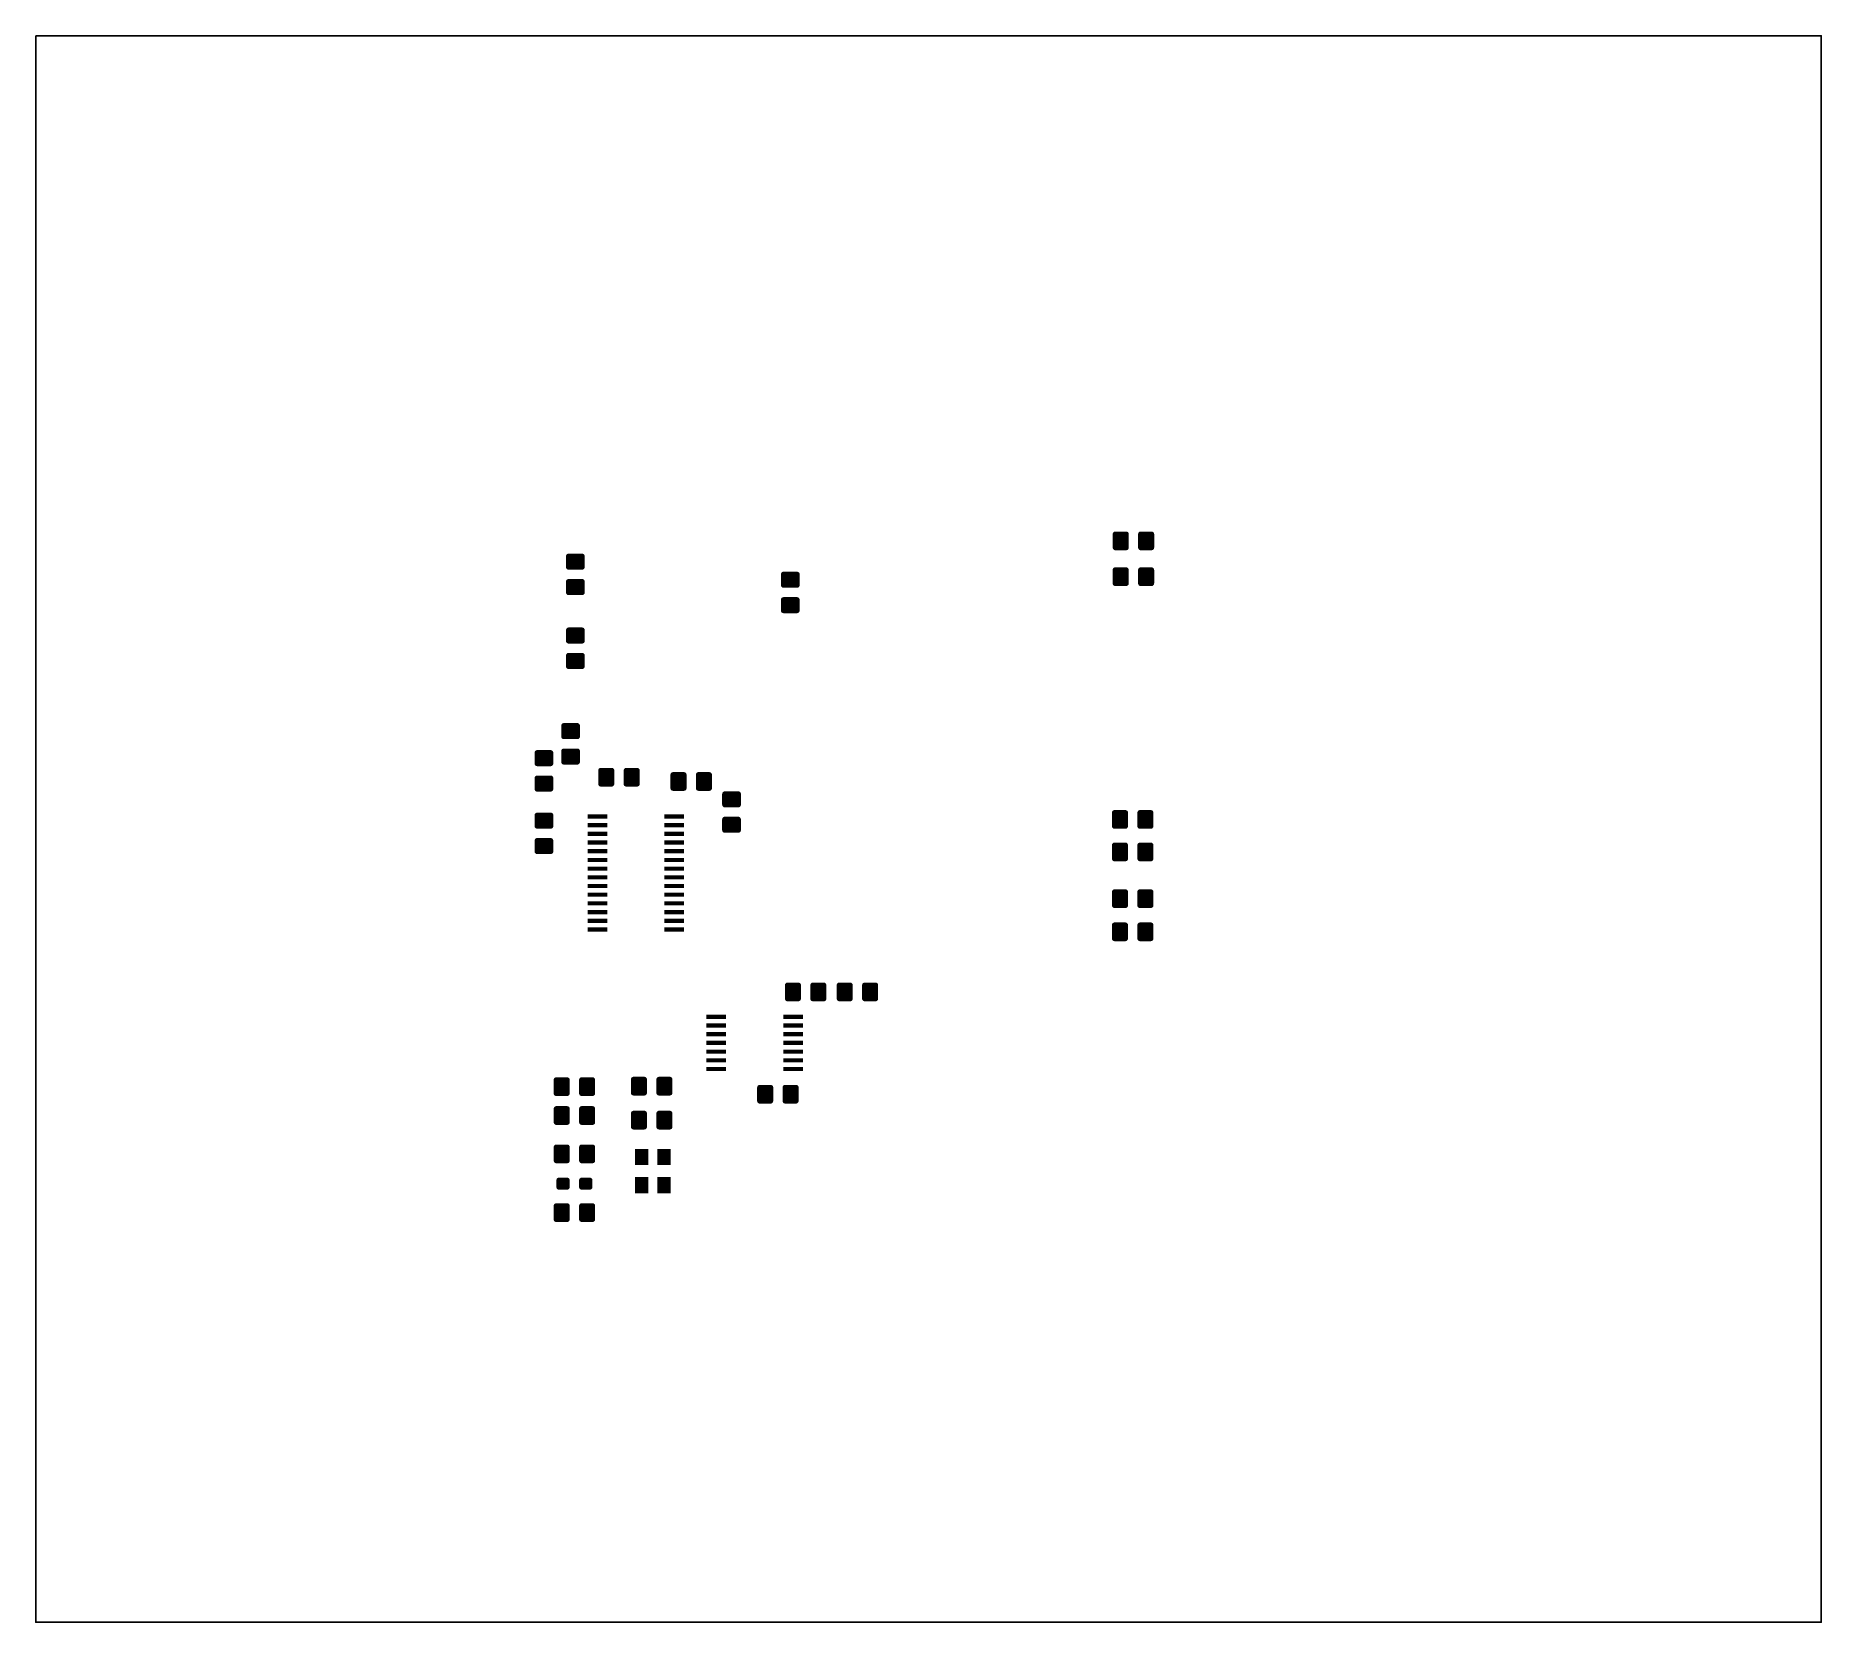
# Model space of a CAD drawing. Extents: x -14 to 119, y -61 to 57.
import ezdxf

# ---------------------------------------------------------------- set-up
doc = ezdxf.new("R2010")
doc.units = 0
doc.header["$MEASUREMENT"] = 0
doc.layers.add('TOP_PASTE', color=7, linetype='Continuous')

msp = doc.modelspace()

# ---------------------------------------------------------------- linework, layer by layer
msp.add_lwpolyline([(-14.3771, 57.4978), (119.1071, 57.4978), (119.1071, -61.0845), (-14.3771, -61.0845)], close=True)
at = {"layer": 'TOP_PASTE', "linetype": 'Continuous'}
for points, const_width in [([(66.2337, 20.2447, 1), (66.4307, 20.2447, 1), (66.2337, 20.2447, 1)], 0.197), ([(67.0397, 20.2447, 1), (67.2367, 20.2447, 1), (67.0397, 20.2447, 1)], 0.197), ([(68.1337, 20.2447, 1), (68.3307, 20.2447, 1), (68.1337, 20.2447, 1)], 0.197), ([(68.9397, 20.2447, 1), (69.1367, 20.2447, 1), (68.9397, 20.2447, 1)], 0.197), ([(25.3635, 18.5914, 1), (25.5605, 18.5914, 1), (25.3635, 18.5914, 1)], 0.197), ([(26.3695, 18.5914, 1), (26.5665, 18.5914, 1), (26.3695, 18.5914, 1)], 0.197), ([(66.2337, 19.2387, 1), (66.4307, 19.2387, 1), (66.2337, 19.2387, 1)], 0.197), ([(67.0397, 19.2387, 1), (67.2367, 19.2387, 1), (67.0397, 19.2387, 1)], 0.197), ([(68.1337, 19.2387, 1), (68.3307, 19.2387, 1), (68.1337, 19.2387, 1)], 0.197), ([(68.9397, 19.2387, 1), (69.1367, 19.2387, 1), (68.9397, 19.2387, 1)], 0.197), ([(25.3635, 17.7854, 1), (25.5605, 17.7854, 1), (25.3635, 17.7854, 1)], 0.197), ([(26.3695, 17.7854, 1), (26.5665, 17.7854, 1), (26.3695, 17.7854, 1)], 0.197), ([(41.4315, 17.239, 1), (41.6285, 17.239, 1), (41.4315, 17.239, 1)], 0.197), ([(42.4375, 17.239, 1), (42.6345, 17.239, 1), (42.4375, 17.239, 1)], 0.197), ([(66.2337, 17.5679, 1), (66.4307, 17.5679, 1), (66.2337, 17.5679, 1)], 0.197), ([(67.0397, 17.5679, 1), (67.2367, 17.5679, 1), (67.0397, 17.5679, 1)], 0.197), ([(68.1337, 17.5679, 1), (68.3307, 17.5679, 1), (68.1337, 17.5679, 1)], 0.197), ([(68.9397, 17.5679, 1), (69.1367, 17.5679, 1), (68.9397, 17.5679, 1)], 0.197), ([(25.3635, 16.6914, 1), (25.5605, 16.6914, 1), (25.3635, 16.6914, 1)], 0.197), ([(25.3636, 15.8854, 1), (25.5606, 15.8854, 1), (25.3636, 15.8854, 1)], 0.197), ([(26.3695, 16.6914, 1), (26.5665, 16.6914, 1), (26.3695, 16.6914, 1)], 0.197), ([(26.3696, 15.8854, 1), (26.5666, 15.8854, 1), (26.3696, 15.8854, 1)], 0.197), ([(41.4315, 16.433, 1), (41.6285, 16.433, 1), (41.4315, 16.433, 1)], 0.197), ([(42.4375, 16.433, 1), (42.6345, 16.433, 1), (42.4375, 16.433, 1)], 0.197), ([(66.2337, 16.5619, 1), (66.4307, 16.5619, 1), (66.2337, 16.5619, 1)], 0.197), ([(67.0397, 16.5619, 1), (67.2367, 16.5619, 1), (67.0397, 16.5619, 1)], 0.197), ([(68.1337, 16.5619, 1), (68.3307, 16.5619, 1), (68.1337, 16.5619, 1)], 0.197), ([(68.9397, 16.5619, 1), (69.1367, 16.5619, 1), (68.9397, 16.5619, 1)], 0.197), ([(41.4315, 15.339, 1), (41.6285, 15.339, 1), (41.4315, 15.339, 1)], 0.197), ([(41.4315, 14.533, 1), (41.6285, 14.533, 1), (41.4315, 14.533, 1)], 0.197), ([(42.4375, 15.339, 1), (42.6345, 15.339, 1), (42.4375, 15.339, 1)], 0.197), ([(42.4375, 14.533, 1), (42.6345, 14.533, 1), (42.4375, 14.533, 1)], 0.197), ([(25.3635, 13.071, 1), (25.5605, 13.071, 1), (25.3635, 13.071, 1)], 0.197), ([(25.3635, 12.265, 1), (25.5605, 12.265, 1), (25.3635, 12.265, 1)], 0.197), ([(26.3695, 13.071, 1), (26.5665, 13.071, 1), (26.3695, 13.071, 1)], 0.197), ([(26.3695, 12.265, 1), (26.5665, 12.265, 1), (26.3695, 12.265, 1)], 0.197), ([(25.3635, 11.171, 1), (25.5605, 11.171, 1), (25.3635, 11.171, 1)], 0.197), ([(26.3695, 11.171, 1), (26.5665, 11.171, 1), (26.3695, 11.171, 1)], 0.197), ([(25.3636, 10.365, 1), (25.5606, 10.365, 1), (25.3636, 10.365, 1)], 0.197), ([(26.3696, 10.365, 1), (26.5666, 10.365, 1), (26.3696, 10.365, 1)], 0.197), ([(25.0059, 5.9257, 1), (25.2029, 5.9257, 1), (25.0059, 5.9257, 1)], 0.197), ([(26.0119, 5.9257, 1), (26.2089, 5.9257, 1), (26.0119, 5.9257, 1)], 0.197), ([(23.0139, 3.9051, 1), (23.2109, 3.9051, 1), (23.0139, 3.9051, 1)], 0.197), ([(24.0199, 3.9051, 1), (24.2169, 3.9051, 1), (24.0199, 3.9051, 1)], 0.197), ([(25.0059, 5.1197, 1), (25.2029, 5.1197, 1), (25.0059, 5.1197, 1)], 0.197), ([(25.0059, 4.0257, 1), (25.2029, 4.0257, 1), (25.0059, 4.0257, 1)], 0.197), ([(26.0119, 5.1197, 1), (26.2089, 5.1197, 1), (26.0119, 5.1197, 1)], 0.197), ([(26.0119, 4.0257, 1), (26.2089, 4.0257, 1), (26.0119, 4.0257, 1)], 0.197), ([(23.0139, 3.0991, 1), (23.2109, 3.0991, 1), (23.0139, 3.0991, 1)], 0.197), ([(24.0199, 3.0991, 1), (24.2169, 3.0991, 1), (24.0199, 3.0991, 1)], 0.197), ([(25.0059, 3.2197, 1), (25.2029, 3.2197, 1), (25.0059, 3.2197, 1)], 0.197), ([(26.0119, 3.2197, 1), (26.2089, 3.2197, 1), (26.0119, 3.2197, 1)], 0.197), ([(27.7734, 2.5796, 1), (27.9704, 2.5796, 1), (27.7734, 2.5796, 1)], 0.197), ([(28.5794, 2.5796, 1), (28.7764, 2.5796, 1), (28.5794, 2.5796, 1)], 0.197), ([(29.6734, 2.5796, 1), (29.8704, 2.5796, 1), (29.6734, 2.5796, 1)], 0.197), ([(30.4794, 2.5796, 1), (30.6764, 2.5796, 1), (30.4794, 2.5796, 1)], 0.197), ([(23.0139, 2.0051, 1), (23.2109, 2.0051, 1), (23.0139, 2.0051, 1)], 0.197), ([(23.0139, 1.1991, 1), (23.2109, 1.1991, 1), (23.0139, 1.1991, 1)], 0.197), ([(24.0199, 2.0051, 1), (24.2169, 2.0051, 1), (24.0199, 2.0051, 1)], 0.197), ([(24.0199, 1.1991, 1), (24.2169, 1.1991, 1), (24.0199, 1.1991, 1)], 0.197), ([(27.7734, 1.5736, 1), (27.9704, 1.5736, 1), (27.7734, 1.5736, 1)], 0.197), ([(28.5794, 1.5736, 1), (28.7764, 1.5736, 1), (28.5794, 1.5736, 1)], 0.197), ([(29.6734, 1.5736, 1), (29.8704, 1.5736, 1), (29.6734, 1.5736, 1)], 0.197), ([(30.4794, 1.5736, 1), (30.6764, 1.5736, 1), (30.4794, 1.5736, 1)], 0.197), ([(33.1745, 2.2613, 1), (33.3715, 2.2613, 1), (33.1745, 2.2613, 1)], 0.197), ([(33.1745, 1.2553, 1), (33.3715, 1.2553, 1), (33.1745, 1.2553, 1)], 0.197), ([(33.9805, 2.2613, 1), (34.1775, 2.2613, 1), (33.9805, 2.2613, 1)], 0.197), ([(33.9805, 1.2553, 1), (34.1775, 1.2553, 1), (33.9805, 1.2553, 1)], 0.197), ([(35.0745, 2.2613, 1), (35.2715, 2.2613, 1), (35.0745, 2.2613, 1)], 0.197), ([(35.0745, 1.2553, 1), (35.2715, 1.2553, 1), (35.0745, 1.2553, 1)], 0.197), ([(35.8805, 2.2613, 1), (36.0775, 2.2613, 1), (35.8805, 2.2613, 1)], 0.197), ([(35.8805, 1.2553, 1), (36.0775, 1.2553, 1), (35.8805, 1.2553, 1)], 0.197), ([(37.0383, 0.8257, 1), (37.2353, 0.8257, 1), (37.0383, 0.8257, 1)], 0.197), ([(37.0383, 0.0197, 1), (37.2353, 0.0197, 1), (37.0383, 0.0197, 1)], 0.197), ([(38.0443, 0.8257, 1), (38.2413, 0.8257, 1), (38.0443, 0.8257, 1)], 0.197), ([(38.0443, 0.0197, 1), (38.2413, 0.0197, 1), (38.0443, 0.0197, 1)], 0.197), ([(23.0139, -0.7673, 1), (23.2109, -0.7673, 1), (23.0139, -0.7673, 1)], 0.197), ([(24.0199, -0.7673, 1), (24.2169, -0.7673, 1), (24.0199, -0.7673, 1)], 0.197), ([(37.0383, -1.0743, 1), (37.2353, -1.0743, 1), (37.0383, -1.0743, 1)], 0.197), ([(38.0443, -1.0743, 1), (38.2413, -1.0743, 1), (38.0443, -1.0743, 1)], 0.197), ([(66.1779, -0.5761, 1), (66.3749, -0.5761, 1), (66.1779, -0.5761, 1)], 0.197), ([(66.9839, -0.5761, 1), (67.1809, -0.5761, 1), (66.9839, -0.5761, 1)], 0.197), ([(68.0779, -0.576, 1), (68.2749, -0.576, 1), (68.0779, -0.576, 1)], 0.197), ([(68.8839, -0.576, 1), (69.0809, -0.576, 1), (68.8839, -0.576, 1)], 0.197), ([(23.0139, -1.5733, 1), (23.2109, -1.5733, 1), (23.0139, -1.5733, 1)], 0.197), ([(23.0139, -2.6673, 1), (23.2109, -2.6673, 1), (23.0139, -2.6673, 1)], 0.197), ([(24.0199, -1.5733, 1), (24.2169, -1.5733, 1), (24.0199, -1.5733, 1)], 0.197), ([(24.0199, -2.6673, 1), (24.2169, -2.6673, 1), (24.0199, -2.6673, 1)], 0.197), ([(37.0383, -1.8803, 1), (37.2353, -1.8803, 1), (37.0383, -1.8803, 1)], 0.197), ([(38.0443, -1.8803, 1), (38.2413, -1.8803, 1), (38.0443, -1.8803, 1)], 0.197), ([(66.178, -1.5821, 1), (66.375, -1.5821, 1), (66.178, -1.5821, 1)], 0.197), ([(66.984, -1.5821, 1), (67.181, -1.5821, 1), (66.984, -1.5821, 1)], 0.197), ([(68.078, -1.582, 1), (68.275, -1.582, 1), (68.078, -1.582, 1)], 0.197), ([(68.884, -1.582, 1), (69.081, -1.582, 1), (68.884, -1.582, 1)], 0.197), ([(23.0139, -3.4733, 1), (23.2109, -3.4733, 1), (23.0139, -3.4733, 1)], 0.197), ([(24.0199, -3.4733, 1), (24.2169, -3.4733, 1), (24.0199, -3.4733, 1)], 0.197), ([(66.1779, -3.0037, 1), (66.3749, -3.0037, 1), (66.1779, -3.0037, 1)], 0.197), ([(66.1779, -4.0097, 1), (66.3749, -4.0097, 1), (66.1779, -4.0097, 1)], 0.197), ([(66.9839, -3.0037, 1), (67.1809, -3.0037, 1), (66.9839, -3.0037, 1)], 0.197), ([(66.9839, -4.0097, 1), (67.1809, -4.0097, 1), (66.9839, -4.0097, 1)], 0.197), ([(68.0779, -3.0037, 1), (68.2749, -3.0037, 1), (68.0779, -3.0037, 1)], 0.197), ([(68.0779, -4.0097, 1), (68.2749, -4.0097, 1), (68.0779, -4.0097, 1)], 0.197), ([(68.8839, -3.0036, 1), (69.0809, -3.0036, 1), (68.8839, -3.0036, 1)], 0.197), ([(68.8839, -4.0096, 1), (69.0809, -4.0096, 1), (68.8839, -4.0096, 1)], 0.197), ([(66.1779, -6.4966, 1), (66.3749, -6.4966, 1), (66.1779, -6.4966, 1)], 0.197), ([(66.9839, -6.4966, 1), (67.1809, -6.4966, 1), (66.9839, -6.4966, 1)], 0.197), ([(68.0779, -6.4966, 1), (68.2749, -6.4966, 1), (68.0779, -6.4966, 1)], 0.197), ([(68.8839, -6.4966, 1), (69.0809, -6.4966, 1), (68.8839, -6.4966, 1)], 0.197), ([(66.1779, -7.5026, 1), (66.3749, -7.5026, 1), (66.1779, -7.5026, 1)], 0.197), ([(66.9839, -7.5026, 1), (67.1809, -7.5026, 1), (66.9839, -7.5026, 1)], 0.197), ([(68.0779, -7.5026, 1), (68.2749, -7.5026, 1), (68.0779, -7.5026, 1)], 0.197), ([(68.8839, -7.5026, 1), (69.0809, -7.5026, 1), (68.8839, -7.5026, 1)], 0.197), ([(66.1779, -8.9756, 1), (66.3749, -8.9756, 1), (66.1779, -8.9756, 1)], 0.197), ([(66.9839, -8.9756, 1), (67.1809, -8.9756, 1), (66.9839, -8.9756, 1)], 0.197), ([(68.0779, -8.9756, 1), (68.2749, -8.9756, 1), (68.0779, -8.9756, 1)], 0.197), ([(68.8839, -8.9756, 1), (69.0809, -8.9756, 1), (68.8839, -8.9756, 1)], 0.197), ([(66.1779, -9.9816, 1), (66.3749, -9.9816, 1), (66.1779, -9.9816, 1)], 0.197), ([(66.9839, -9.9816, 1), (67.1809, -9.9816, 1), (66.9839, -9.9816, 1)], 0.197), ([(68.0779, -9.9816, 1), (68.2749, -9.9816, 1), (68.0779, -9.9816, 1)], 0.197), ([(68.8839, -9.9816, 1), (69.0809, -9.9816, 1), (68.8839, -9.9816, 1)], 0.197), ([(41.7285, -13.467, 1), (41.9255, -13.467, 1), (41.7285, -13.467, 1)], 0.197), ([(42.5345, -13.467, 1), (42.7315, -13.467, 1), (42.5345, -13.467, 1)], 0.197), ([(43.6285, -13.467, 1), (43.8255, -13.467, 1), (43.6285, -13.467, 1)], 0.197), ([(44.4345, -13.467, 1), (44.6315, -13.467, 1), (44.4345, -13.467, 1)], 0.197), ([(45.6005, -13.467, 1), (45.7975, -13.467, 1), (45.6005, -13.467, 1)], 0.197), ([(46.4065, -13.467, 1), (46.6035, -13.467, 1), (46.4065, -13.467, 1)], 0.197), ([(47.5005, -13.467, 1), (47.6975, -13.467, 1), (47.5005, -13.467, 1)], 0.197), ([(48.3065, -13.467, 1), (48.5035, -13.467, 1), (48.3065, -13.467, 1)], 0.197), ([(41.7285, -14.473, 1), (41.9255, -14.473, 1), (41.7285, -14.473, 1)], 0.197), ([(42.5345, -14.473, 1), (42.7315, -14.473, 1), (42.5345, -14.473, 1)], 0.197), ([(43.6285, -14.473, 1), (43.8255, -14.473, 1), (43.6285, -14.473, 1)], 0.197), ([(44.4345, -14.473, 1), (44.6315, -14.473, 1), (44.4345, -14.473, 1)], 0.197), ([(45.6005, -14.473, 1), (45.7975, -14.473, 1), (45.6005, -14.473, 1)], 0.197), ([(46.4065, -14.473, 1), (46.6035, -14.473, 1), (46.4065, -14.473, 1)], 0.197), ([(47.5005, -14.473, 1), (47.6975, -14.473, 1), (47.5005, -14.473, 1)], 0.197), ([(48.3065, -14.473, 1), (48.5035, -14.473, 1), (48.3065, -14.473, 1)], 0.197), ([(24.4443, -20.5471, 1), (24.6413, -20.5471, 1), (24.4443, -20.5471, 1)], 0.197), ([(24.4443, -21.5531, 1), (24.6413, -21.5531, 1), (24.4443, -21.5531, 1)], 0.197), ([(25.2503, -20.5471, 1), (25.4473, -20.5471, 1), (25.2503, -20.5471, 1)], 0.197), ([(25.2503, -21.5531, 1), (25.4473, -21.5531, 1), (25.2503, -21.5531, 1)], 0.197), ([(26.3443, -20.5471, 1), (26.5413, -20.5471, 1), (26.3443, -20.5471, 1)], 0.197), ([(26.3443, -21.5531, 1), (26.5413, -21.5531, 1), (26.3443, -21.5531, 1)], 0.197), ([(27.1503, -20.5471, 1), (27.3473, -20.5471, 1), (27.1503, -20.5471, 1)], 0.197), ([(27.1503, -21.5531, 1), (27.3473, -21.5531, 1), (27.1503, -21.5531, 1)], 0.197), ([(30.219, -20.5107, 1), (30.416, -20.5107, 1), (30.219, -20.5107, 1)], 0.197), ([(30.219, -21.5167, 1), (30.416, -21.5167, 1), (30.219, -21.5167, 1)], 0.197), ([(31.025, -20.5107, 1), (31.222, -20.5107, 1), (31.025, -20.5107, 1)], 0.197), ([(31.025, -21.5167, 1), (31.222, -21.5167, 1), (31.025, -21.5167, 1)], 0.197), ([(32.119, -20.5107, 1), (32.316, -20.5107, 1), (32.119, -20.5107, 1)], 0.197), ([(32.119, -21.5167, 1), (32.316, -21.5167, 1), (32.119, -21.5167, 1)], 0.197), ([(32.925, -20.5107, 1), (33.122, -20.5107, 1), (32.925, -20.5107, 1)], 0.197), ([(32.925, -21.5167, 1), (33.122, -21.5167, 1), (32.925, -21.5167, 1)], 0.197), ([(39.6538, -21.1136, 1), (39.8508, -21.1136, 1), (39.6538, -21.1136, 1)], 0.197), ([(40.4598, -21.1136, 1), (40.6568, -21.1136, 1), (40.4598, -21.1136, 1)], 0.197), ([(41.5538, -21.1136, 1), (41.7508, -21.1136, 1), (41.5538, -21.1136, 1)], 0.197), ([(42.3598, -21.1136, 1), (42.5568, -21.1136, 1), (42.3598, -21.1136, 1)], 0.197), ([(24.4443, -22.7051, 1), (24.6413, -22.7051, 1), (24.4443, -22.7051, 1)], 0.197), ([(25.2503, -22.7051, 1), (25.4473, -22.7051, 1), (25.2503, -22.7051, 1)], 0.197), ([(26.3443, -22.7051, 1), (26.5413, -22.7051, 1), (26.3443, -22.7051, 1)], 0.197), ([(27.1503, -22.7051, 1), (27.3473, -22.7051, 1), (27.1503, -22.7051, 1)], 0.197), ([(39.6538, -22.1196, 1), (39.8508, -22.1196, 1), (39.6538, -22.1196, 1)], 0.197), ([(40.4598, -22.1196, 1), (40.6568, -22.1196, 1), (40.4598, -22.1196, 1)], 0.197), ([(41.5538, -22.1196, 1), (41.7508, -22.1196, 1), (41.5538, -22.1196, 1)], 0.197), ([(42.3598, -22.1196, 1), (42.5568, -22.1196, 1), (42.3598, -22.1196, 1)], 0.197), ([(24.4443, -23.7111, 1), (24.6413, -23.7111, 1), (24.4443, -23.7111, 1)], 0.197), ([(25.2503, -23.7111, 1), (25.4473, -23.7111, 1), (25.2503, -23.7111, 1)], 0.197), ([(26.3443, -23.7111, 1), (26.5413, -23.7111, 1), (26.3443, -23.7111, 1)], 0.197), ([(27.1503, -23.7111, 1), (27.3473, -23.7111, 1), (27.1503, -23.7111, 1)], 0.197), ([(30.219, -23.0507, 1), (30.416, -23.0507, 1), (30.219, -23.0507, 1)], 0.197), ([(30.219, -24.0567, 1), (30.416, -24.0567, 1), (30.219, -24.0567, 1)], 0.197), ([(31.025, -23.0507, 1), (31.222, -23.0507, 1), (31.025, -23.0507, 1)], 0.197), ([(31.025, -24.0567, 1), (31.222, -24.0567, 1), (31.025, -24.0567, 1)], 0.197), ([(32.119, -23.0507, 1), (32.316, -23.0507, 1), (32.119, -23.0507, 1)], 0.197), ([(32.119, -24.0567, 1), (32.316, -24.0567, 1), (32.119, -24.0567, 1)], 0.197), ([(32.925, -23.0507, 1), (33.122, -23.0507, 1), (32.925, -23.0507, 1)], 0.197), ([(32.925, -24.0567, 1), (33.122, -24.0567, 1), (32.925, -24.0567, 1)], 0.197), ([(24.4443, -25.5725, 1), (24.6413, -25.5725, 1), (24.4443, -25.5725, 1)], 0.197), ([(24.4443, -26.5785, 1), (24.6413, -26.5785, 1), (24.4443, -26.5785, 1)], 0.197), ([(25.2503, -25.5725, 1), (25.4473, -25.5725, 1), (25.2503, -25.5725, 1)], 0.197), ([(25.2503, -26.5785, 1), (25.4473, -26.5785, 1), (25.2503, -26.5785, 1)], 0.197), ([(26.3443, -25.5725, 1), (26.5413, -25.5725, 1), (26.3443, -25.5725, 1)], 0.197), ([(26.3443, -26.5785, 1), (26.5413, -26.5785, 1), (26.3443, -26.5785, 1)], 0.197), ([(27.1503, -25.5725, 1), (27.3473, -25.5725, 1), (27.1503, -25.5725, 1)], 0.197), ([(27.1503, -26.5785, 1), (27.3473, -26.5785, 1), (27.1503, -26.5785, 1)], 0.197), ([(24.6458, -28.0517, 1), (24.8458, -28.0517, 1), (24.6458, -28.0517, 1)], 0.2), ([(25.2458, -28.0517, 1), (25.4458, -28.0517, 1), (25.2458, -28.0517, 1)], 0.2), ([(26.3458, -28.0517, 1), (26.5458, -28.0517, 1), (26.3458, -28.0517, 1)], 0.2), ([(26.9458, -28.0517, 1), (27.1458, -28.0517, 1), (26.9458, -28.0517, 1)], 0.2), ([(24.6458, -28.5517, 1), (24.8458, -28.5517, 1), (24.6458, -28.5517, 1)], 0.2), ([(25.2458, -28.5517, 1), (25.4458, -28.5517, 1), (25.2458, -28.5517, 1)], 0.2), ([(26.3458, -28.5517, 1), (26.5458, -28.5517, 1), (26.3458, -28.5517, 1)], 0.2), ([(26.9458, -28.5517, 1), (27.1458, -28.5517, 1), (26.9458, -28.5517, 1)], 0.2), ([(24.4443, -29.9634, 1), (24.6413, -29.9634, 1), (24.4443, -29.9634, 1)], 0.197), ([(25.2503, -29.9634, 1), (25.4473, -29.9634, 1), (25.2503, -29.9634, 1)], 0.197), ([(26.3443, -29.9634, 1), (26.5413, -29.9634, 1), (26.3443, -29.9634, 1)], 0.197), ([(27.1503, -29.9634, 1), (27.3473, -29.9634, 1), (27.1503, -29.9634, 1)], 0.197), ([(24.4443, -30.9694, 1), (24.6413, -30.9694, 1), (24.4443, -30.9694, 1)], 0.197), ([(25.2503, -30.9694, 1), (25.4473, -30.9694, 1), (25.2503, -30.9694, 1)], 0.197), ([(26.3443, -30.9694, 1), (26.5413, -30.9694, 1), (26.3443, -30.9694, 1)], 0.197), ([(27.1503, -30.9694, 1), (27.3473, -30.9694, 1), (27.1503, -30.9694, 1)], 0.197)]:
    msp.add_lwpolyline(points, format="xyb", dxfattribs=dict(at, const_width=const_width))
at = {"layer": 'TOP_PASTE'}
for points in [[(67.3352, 20.2447), (66.1352, 20.2447), (67.1382, 20.4417), (66.3322, 20.4417)], [(67.3352, 20.2447), (66.3322, 19.0417), (66.1352, 20.2447), (66.1352, 19.2387)], [(67.3352, 20.2447), (67.3352, 19.2387), (66.3322, 19.0417), (67.1382, 19.0417)], [(69.2352, 20.2447), (68.0352, 20.2447), (69.0382, 20.4417), (68.2322, 20.4417)], [(69.2352, 20.2447), (68.2322, 19.0417), (68.0352, 20.2447), (68.0352, 19.2387)], [(69.2352, 20.2447), (69.2352, 19.2387), (68.2322, 19.0417), (69.0382, 19.0417)], [(26.468, 17.5884), (25.265, 18.5914), (26.468, 18.7884), (25.462, 18.7884)], [(26.468, 17.5884), (26.468, 18.7884), (26.665, 17.7854), (26.665, 18.5914)], [(26.468, 17.5884), (25.462, 17.5884), (25.265, 18.5914), (25.265, 17.7854)], [(42.536, 16.236), (41.333, 17.239), (42.536, 17.436), (41.53, 17.436)], [(42.536, 16.236), (42.536, 17.436), (42.733, 16.433), (42.733, 17.239)], [(66.1352, 16.5619), (66.1352, 17.5679), (67.1382, 17.7649), (66.3322, 17.7649)], [(66.1352, 16.5619), (67.1382, 17.7649), (67.3352, 16.5619), (67.3352, 17.5679)], [(68.0352, 16.5619), (68.0352, 17.5679), (69.0382, 17.7649), (68.2322, 17.7649)], [(68.0352, 16.5619), (69.0382, 17.7649), (69.2352, 16.5619), (69.2352, 17.5679)], [(26.4681, 15.6884), (25.265, 16.6914), (26.468, 16.8884), (25.462, 16.8884)], [(26.4681, 15.6884), (25.4621, 15.6884), (25.265, 16.6914), (25.2651, 15.8854)], [(26.4681, 15.6884), (26.468, 16.8884), (26.6651, 15.8854), (26.665, 16.6914)], [(42.536, 16.236), (41.53, 16.236), (41.333, 17.239), (41.333, 16.433)], [(66.1352, 16.5619), (67.3352, 16.5619), (66.3322, 16.3649), (67.1382, 16.3649)], [(68.0352, 16.5619), (69.2352, 16.5619), (68.2322, 16.3649), (69.0382, 16.3649)], [(42.536, 14.336), (41.333, 15.339), (42.536, 15.536), (41.53, 15.536)], [(42.536, 14.336), (41.53, 14.336), (41.333, 15.339), (41.333, 14.533)], [(42.536, 14.336), (42.536, 15.536), (42.733, 14.533), (42.733, 15.339)], [(26.468, 12.068), (25.265, 13.071), (26.468, 13.268), (25.462, 13.268)], [(26.468, 12.068), (25.462, 12.068), (25.265, 13.071), (25.265, 12.265)], [(26.468, 12.068), (26.468, 13.268), (26.665, 12.265), (26.665, 13.071)], [(26.4681, 10.168), (25.265, 11.171), (26.468, 11.368), (25.462, 11.368)], [(26.4681, 10.168), (25.4621, 10.168), (25.265, 11.171), (25.2651, 10.365)], [(26.4681, 10.168), (26.468, 11.368), (26.6651, 10.365), (26.665, 11.171)], [(26.1104, 4.9227), (24.9074, 5.9257), (26.1104, 6.1227), (25.1044, 6.1227)], [(26.1104, 4.9227), (25.1044, 4.9227), (24.9074, 5.9257), (24.9074, 5.1197)], [(26.1104, 4.9227), (26.1104, 6.1227), (26.3074, 5.1197), (26.3074, 5.9257)], [(24.1184, 2.9021), (22.9154, 3.9051), (24.1184, 4.1021), (23.1124, 4.1021)], [(24.1184, 2.9021), (24.1184, 4.1021), (24.3154, 3.0991), (24.3154, 3.9051)], [(26.1104, 3.0227), (24.9074, 4.0257), (26.1104, 4.2227), (25.1044, 4.2227)], [(26.1104, 3.0227), (25.1044, 3.0227), (24.9074, 4.0257), (24.9074, 3.2197)], [(26.1104, 3.0227), (26.1104, 4.2227), (26.3074, 3.2197), (26.3074, 4.0257)], [(24.1184, 2.9021), (23.1124, 2.9021), (22.9154, 3.9051), (22.9154, 3.0991)], [(27.6749, 1.5736), (27.6749, 2.5796), (28.6779, 2.7766), (27.8719, 2.7766)], [(27.6749, 1.5736), (28.6779, 2.7766), (28.8749, 1.5736), (28.8749, 2.5796)], [(29.5749, 1.5736), (29.5749, 2.5796), (30.5779, 2.7766), (29.7719, 2.7766)], [(29.5749, 1.5736), (30.5779, 2.7766), (30.7749, 1.5736), (30.7749, 2.5796)], [(24.1184, 1.0021), (22.9154, 2.0051), (24.1184, 2.2021), (23.1124, 2.2021)], [(24.1184, 1.0021), (23.1124, 1.0021), (22.9154, 2.0051), (22.9154, 1.1991)], [(24.1184, 1.0021), (24.1184, 2.2021), (24.3154, 1.1991), (24.3154, 2.0051)], [(27.6749, 1.5736), (28.8749, 1.5736), (27.8719, 1.3766), (28.6779, 1.3766)], [(29.5749, 1.5736), (30.7749, 1.5736), (29.7719, 1.3766), (30.5779, 1.3766)], [(34.276, 2.2613), (33.076, 2.2613), (34.079, 2.4583), (33.273, 2.4583)], [(34.276, 2.2613), (33.273, 1.0583), (33.076, 2.2613), (33.076, 1.2553)], [(34.276, 2.2613), (34.276, 1.2553), (33.273, 1.0583), (34.079, 1.0583)], [(36.176, 2.2613), (34.976, 2.2613), (35.979, 2.4583), (35.173, 2.4583)], [(36.176, 2.2613), (35.173, 1.0583), (34.976, 2.2613), (34.976, 1.2553)], [(36.176, 2.2613), (36.176, 1.2553), (35.173, 1.0583), (35.979, 1.0583)], [(38.1428, -0.1773), (36.9398, 0.8257), (38.1428, 1.0227), (37.1368, 1.0227)], [(38.1428, -0.1773), (37.1368, -0.1773), (36.9398, 0.8257), (36.9398, 0.0197)], [(38.1428, -0.1773), (38.1428, 1.0227), (38.3398, 0.0197), (38.3398, 0.8257)], [(23.1124, -0.5703), (23.1124, -1.7703), (22.9154, -0.7673), (22.9154, -1.5733)], [(23.1124, -0.5703), (24.1184, -0.5703), (24.3154, -1.5733), (24.3154, -0.7673)], [(23.1124, -0.5703), (24.3154, -1.5733), (23.1124, -1.7703), (24.1184, -1.7703)], [(26.875, -0.7), (28.345, -0.7), (26.875, -1.01), (28.345, -1.01)], [(32.615, -0.7), (34.085, -0.7), (32.615, -1.01), (34.085, -1.01)], [(38.1428, -2.0773), (36.9398, -1.0743), (38.1428, -0.8773), (37.1368, -0.8773)], [(38.1428, -2.0773), (37.1368, -2.0773), (36.9398, -1.0743), (36.9398, -1.8803)], [(38.1428, -2.0773), (38.1428, -0.8773), (38.3398, -1.8803), (38.3398, -1.0743)], [(67.2794, -0.5761), (66.0794, -0.5761), (67.0824, -0.3791), (66.2764, -0.3791)], [(67.2794, -0.5761), (66.2765, -1.7791), (66.0794, -0.5761), (66.0795, -1.5821)], [(67.2794, -0.5761), (67.2795, -1.5821), (66.2765, -1.7791), (67.0825, -1.7791)], [(69.1794, -0.576), (67.9794, -0.5761), (68.9824, -0.379), (68.1764, -0.379)], [(69.1794, -0.576), (68.1765, -1.779), (67.9794, -0.5761), (67.9795, -1.5821)], [(69.1794, -0.576), (69.1795, -1.582), (68.1765, -1.779), (68.9825, -1.779)], [(23.1124, -2.4703), (23.1124, -3.6703), (22.9154, -2.6673), (22.9154, -3.4733)], [(23.1124, -2.4703), (24.1184, -2.4703), (24.3154, -3.4733), (24.3154, -2.6673)], [(23.1124, -2.4703), (24.3154, -3.4733), (23.1124, -3.6703), (24.1184, -3.6703)], [(26.875, -1.35), (28.345, -1.35), (26.875, -1.66), (28.345, -1.66)], [(26.875, -2), (28.345, -2), (26.875, -2.31), (28.345, -2.31)], [(26.875, -2.65), (28.345, -2.65), (26.875, -2.96), (28.345, -2.96)], [(32.615, -1.35), (34.085, -1.35), (32.615, -1.66), (34.085, -1.66)], [(32.615, -2), (34.085, -2), (32.615, -2.31), (34.085, -2.31)], [(32.615, -2.65), (34.085, -2.65), (32.615, -2.96), (34.085, -2.96)], [(26.875, -3.3), (28.345, -3.3), (26.875, -3.61), (28.345, -3.61)], [(26.875, -3.95), (28.345, -3.95), (26.875, -4.26), (28.345, -4.26)], [(32.615, -3.3), (34.085, -3.3), (32.615, -3.61), (34.085, -3.61)], [(32.615, -3.95), (34.085, -3.95), (32.615, -4.26), (34.085, -4.26)], [(66.0794, -4.0097), (66.0794, -3.0037), (67.0824, -2.8067), (66.2764, -2.8067)], [(66.0794, -4.0097), (67.0824, -2.8067), (67.2794, -4.0097), (67.2794, -3.0037)], [(67.9794, -4.0097), (67.9794, -3.0037), (68.9824, -2.8066), (68.1764, -2.8067)], [(67.9794, -4.0097), (68.9824, -2.8066), (69.1794, -4.0096), (69.1794, -3.0036)], [(26.875, -4.6), (28.345, -4.6), (26.875, -4.91), (28.345, -4.91)], [(26.875, -5.25), (28.345, -5.25), (26.875, -5.56), (28.345, -5.56)], [(32.615, -4.6), (34.085, -4.6), (32.615, -4.91), (34.085, -4.91)], [(32.615, -5.25), (34.085, -5.25), (32.615, -5.56), (34.085, -5.56)], [(66.0794, -4.0097), (67.2794, -4.0097), (66.2765, -4.2067), (67.0825, -4.2067)], [(67.9794, -4.0097), (69.1794, -4.0096), (68.1765, -4.2067), (68.9825, -4.2066)], [(26.875, -5.9), (28.345, -5.9), (26.875, -6.21), (28.345, -6.21)], [(26.875, -6.55), (28.345, -6.55), (26.875, -6.86), (28.345, -6.86)], [(32.615, -5.9), (34.085, -5.9), (32.615, -6.21), (34.085, -6.21)], [(32.615, -6.55), (34.085, -6.55), (32.615, -6.86), (34.085, -6.86)], [(67.2794, -6.4966), (66.0794, -6.4966), (67.0824, -6.2996), (66.2764, -6.2996)], [(67.2794, -6.4966), (66.2764, -7.6996), (66.0794, -6.4966), (66.0794, -7.5026)], [(67.2794, -6.4966), (67.2794, -7.5026), (66.2764, -7.6996), (67.0824, -7.6996)], [(69.1794, -6.4966), (67.9794, -6.4966), (68.9824, -6.2996), (68.1764, -6.2996)], [(69.1794, -6.4966), (68.1764, -7.6996), (67.9794, -6.4966), (67.9794, -7.5026)], [(69.1794, -6.4966), (69.1794, -7.5026), (68.1764, -7.6996), (68.9824, -7.6996)], [(26.875, -7.2), (28.345, -7.2), (26.875, -7.51), (28.345, -7.51)], [(26.875, -7.85), (28.345, -7.85), (26.875, -8.16), (28.345, -8.16)], [(32.615, -7.2), (34.085, -7.2), (32.615, -7.51), (34.085, -7.51)], [(32.615, -7.85), (34.085, -7.85), (32.615, -8.16), (34.085, -8.16)], [(26.875, -8.5), (28.345, -8.5), (26.875, -8.81), (28.345, -8.81)], [(26.875, -9.15), (28.345, -9.15), (26.875, -9.46), (28.345, -9.46)], [(32.615, -8.5), (34.085, -8.5), (32.615, -8.81), (34.085, -8.81)], [(32.615, -9.15), (34.085, -9.15), (32.615, -9.46), (34.085, -9.46)], [(66.0794, -9.9816), (66.0794, -8.9756), (67.0824, -8.7786), (66.2764, -8.7786)], [(66.0794, -9.9816), (67.0824, -8.7786), (67.2794, -9.9816), (67.2794, -8.9756)], [(67.9794, -9.9816), (67.9794, -8.9756), (68.9824, -8.7786), (68.1764, -8.7786)], [(67.9794, -9.9816), (68.9824, -8.7786), (69.1794, -9.9816), (69.1794, -8.9756)], [(66.0794, -9.9816), (67.2794, -9.9816), (66.2764, -10.1786), (67.0824, -10.1786)], [(67.9794, -9.9816), (69.1794, -9.9816), (68.1764, -10.1786), (68.9824, -10.1786)], [(41.63, -14.473), (41.63, -13.467), (42.633, -13.27), (41.827, -13.27)], [(41.63, -14.473), (42.633, -13.27), (42.83, -14.473), (42.83, -13.467)], [(43.53, -14.473), (43.53, -13.467), (44.533, -13.27), (43.727, -13.27)], [(43.53, -14.473), (44.533, -13.27), (44.73, -14.473), (44.73, -13.467)], [(45.502, -14.473), (45.502, -13.467), (46.505, -13.27), (45.699, -13.27)], [(45.502, -14.473), (46.505, -13.27), (46.702, -14.473), (46.702, -13.467)], [(47.402, -14.473), (47.402, -13.467), (48.405, -13.27), (47.599, -13.27)], [(47.402, -14.473), (48.405, -13.27), (48.602, -14.473), (48.602, -13.467)], [(41.63, -14.473), (42.83, -14.473), (41.827, -14.67), (42.633, -14.67)], [(43.53, -14.473), (44.73, -14.473), (43.727, -14.67), (44.533, -14.67)], [(45.502, -14.473), (46.702, -14.473), (45.699, -14.67), (46.505, -14.67)], [(47.402, -14.473), (48.602, -14.473), (47.599, -14.67), (48.405, -14.67)], [(35.765, -15.675), (37.235, -15.675), (35.765, -15.985), (37.235, -15.985)], [(41.505, -15.675), (42.975, -15.675), (41.505, -15.985), (42.975, -15.985)], [(35.765, -16.325), (37.235, -16.325), (35.765, -16.635), (37.235, -16.635)], [(35.765, -16.975), (37.235, -16.975), (35.765, -17.285), (37.235, -17.285)], [(41.505, -16.325), (42.975, -16.325), (41.505, -16.635), (42.975, -16.635)], [(41.505, -16.975), (42.975, -16.975), (41.505, -17.285), (42.975, -17.285)], [(35.765, -17.625), (37.235, -17.625), (35.765, -17.935), (37.235, -17.935)], [(35.765, -18.275), (37.235, -18.275), (35.765, -18.585), (37.235, -18.585)], [(41.505, -17.625), (42.975, -17.625), (41.505, -17.935), (42.975, -17.935)], [(41.505, -18.275), (42.975, -18.275), (41.505, -18.585), (42.975, -18.585)], [(35.765, -18.925), (37.235, -18.925), (35.765, -19.235), (37.235, -19.235)], [(35.765, -19.575), (37.235, -19.575), (35.765, -19.885), (37.235, -19.885)], [(41.505, -18.925), (42.975, -18.925), (41.505, -19.235), (42.975, -19.235)], [(41.505, -19.575), (42.975, -19.575), (41.505, -19.885), (42.975, -19.885)], [(25.5458, -20.5471), (24.3458, -20.5471), (25.3488, -20.3501), (24.5428, -20.3501)], [(25.5458, -20.5471), (24.5428, -21.7501), (24.3458, -20.5471), (24.3458, -21.5531)], [(25.5458, -20.5471), (25.5458, -21.5531), (24.5428, -21.7501), (25.3488, -21.7501)], [(27.4458, -20.5471), (26.2458, -20.5471), (27.2488, -20.3501), (26.4428, -20.3501)], [(27.4458, -20.5471), (26.4428, -21.7501), (26.2458, -20.5471), (26.2458, -21.5531)], [(27.4458, -20.5471), (27.4458, -21.5531), (26.4428, -21.7501), (27.2488, -21.7501)], [(30.1205, -21.5167), (30.1205, -20.5107), (31.1235, -20.3137), (30.3175, -20.3137)], [(30.1205, -21.5167), (31.1235, -20.3137), (31.3205, -21.5167), (31.3205, -20.5107)], [(32.0205, -21.5167), (32.0205, -20.5107), (33.0235, -20.3137), (32.2175, -20.3137)], [(32.0205, -21.5167), (33.0235, -20.3137), (33.2205, -21.5167), (33.2205, -20.5107)], [(39.5553, -22.1196), (39.5553, -21.1136), (40.5583, -20.9166), (39.7523, -20.9166)], [(39.5553, -22.1196), (40.5583, -20.9166), (40.7553, -22.1196), (40.7553, -21.1136)], [(41.4553, -22.1196), (41.4553, -21.1136), (42.4583, -20.9166), (41.6523, -20.9166)], [(41.4553, -22.1196), (42.4583, -20.9166), (42.6553, -22.1196), (42.6553, -21.1136)], [(25.5458, -22.7051), (24.3458, -22.7051), (25.3488, -22.5081), (24.5428, -22.5081)], [(27.4458, -22.7051), (26.2458, -22.7051), (27.2488, -22.5081), (26.4428, -22.5081)], [(30.1205, -21.5167), (31.3205, -21.5167), (30.3175, -21.7137), (31.1235, -21.7137)], [(32.0205, -21.5167), (33.2205, -21.5167), (32.2175, -21.7137), (33.0235, -21.7137)], [(39.5553, -22.1196), (40.7553, -22.1196), (39.7523, -22.3166), (40.5583, -22.3166)], [(41.4553, -22.1196), (42.6553, -22.1196), (41.6523, -22.3166), (42.4583, -22.3166)], [(25.5458, -22.7051), (24.5428, -23.9081), (24.3458, -22.7051), (24.3458, -23.7111)], [(25.5458, -22.7051), (25.5458, -23.7111), (24.5428, -23.9081), (25.3488, -23.9081)], [(27.4458, -22.7051), (26.4428, -23.9081), (26.2458, -22.7051), (26.2458, -23.7111)], [(27.4458, -22.7051), (27.4458, -23.7111), (26.4428, -23.9081), (27.2488, -23.9081)], [(30.1205, -24.0567), (30.1205, -23.0507), (31.1235, -22.8537), (30.3175, -22.8537)], [(30.1205, -24.0567), (31.1235, -22.8537), (31.3205, -24.0567), (31.3205, -23.0507)], [(32.0205, -24.0567), (32.0205, -23.0507), (33.0235, -22.8537), (32.2175, -22.8537)], [(32.0205, -24.0567), (33.0235, -22.8537), (33.2205, -24.0567), (33.2205, -23.0507)], [(30.1205, -24.0567), (31.3205, -24.0567), (30.3175, -24.2537), (31.1235, -24.2537)], [(32.0205, -24.0567), (33.2205, -24.0567), (32.2175, -24.2537), (33.0235, -24.2537)], [(24.3458, -26.5785), (24.3458, -25.5725), (25.3488, -25.3755), (24.5428, -25.3755)], [(24.3458, -26.5785), (25.3488, -25.3755), (25.5458, -26.5785), (25.5458, -25.5725)], [(24.3458, -26.5785), (25.5458, -26.5785), (24.5428, -26.7755), (25.3488, -26.7755)], [(26.2458, -26.5785), (26.2458, -25.5725), (27.2488, -25.3755), (26.4428, -25.3755)], [(26.2458, -26.5785), (27.2488, -25.3755), (27.4458, -26.5785), (27.4458, -25.5725)], [(26.2458, -26.5785), (27.4458, -26.5785), (26.4428, -26.7755), (27.2488, -26.7755)], [(30.4328, -25.7137), (31.4328, -25.7137), (30.4328, -26.9137), (31.4328, -26.9137)], [(32.0828, -25.7137), (33.0828, -25.7137), (32.0828, -26.9137), (33.0828, -26.9137)], [(25.5458, -28.0517), (24.5458, -28.0517), (25.3458, -27.8517), (24.7458, -27.8517)], [(27.2458, -28.0517), (26.2458, -28.0517), (27.0458, -27.8517), (26.4458, -27.8517)], [(30.4328, -27.8137), (31.4328, -27.8137), (30.4328, -29.0137), (31.4328, -29.0137)], [(32.0828, -27.8137), (33.0828, -27.8137), (32.0828, -29.0137), (33.0828, -29.0137)], [(25.5458, -28.0517), (24.7458, -28.7517), (24.5458, -28.0517), (24.5458, -28.5517)], [(25.5458, -28.0517), (25.5458, -28.5517), (24.7458, -28.7517), (25.3458, -28.7517)], [(27.2458, -28.0517), (26.4458, -28.7517), (26.2458, -28.0517), (26.2458, -28.5517)], [(27.2458, -28.0517), (27.2458, -28.5517), (26.4458, -28.7517), (27.0458, -28.7517)], [(25.5458, -29.9634), (24.3458, -29.9634), (25.3488, -29.7664), (24.5428, -29.7664)], [(25.5458, -29.9634), (24.5428, -31.1664), (24.3458, -29.9634), (24.3458, -30.9694)], [(25.5458, -29.9634), (25.5458, -30.9694), (24.5428, -31.1664), (25.3488, -31.1664)], [(27.4458, -29.9634), (26.2458, -29.9634), (27.2488, -29.7664), (26.4428, -29.7664)], [(27.4458, -29.9634), (26.4428, -31.1664), (26.2458, -29.9634), (26.2458, -30.9694)], [(27.4458, -29.9634), (27.4458, -30.9694), (26.4428, -31.1664), (27.2488, -31.1664)]]:
    msp.add_solid(points, dxfattribs=at)

doc.saveas('drawing.dxf')
